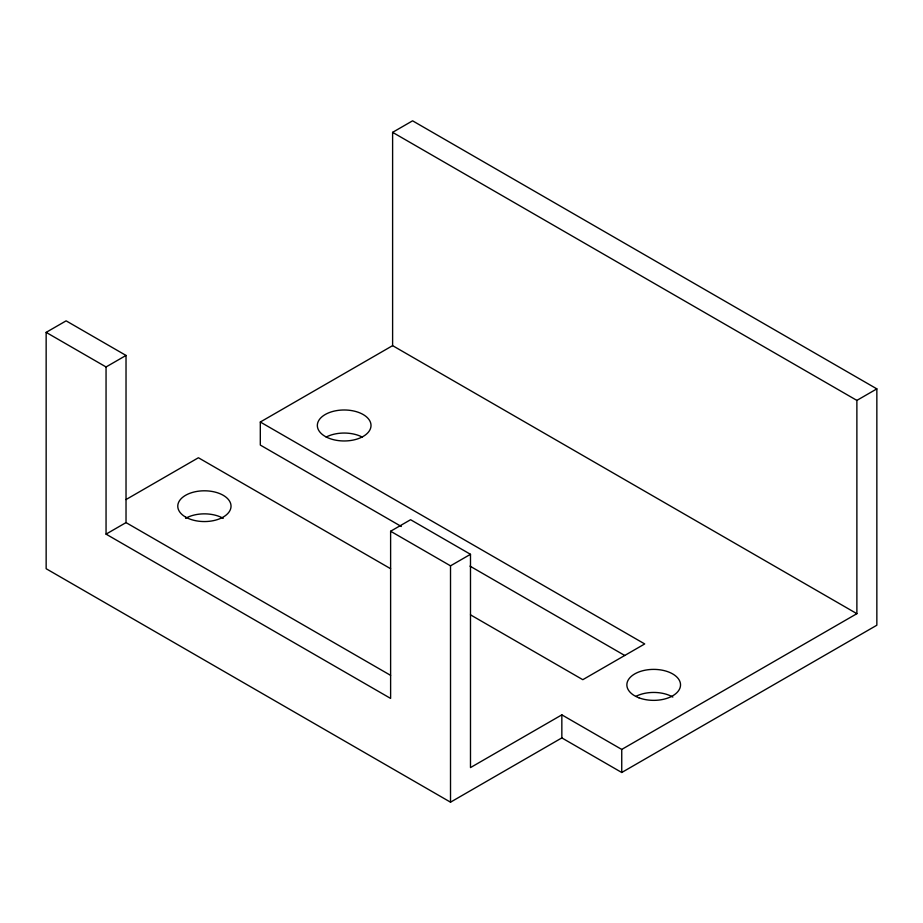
<?xml version="1.0" encoding="UTF-8"?>
<svg xmlns="http://www.w3.org/2000/svg" width="923" height="923" viewBox="0 0 923 923"><rect width="100%" height="100%" fill="white"/><g stroke="black" fill="none" stroke-linecap="round" stroke-linejoin="round"><path stroke-width="1.38" d="M392.61 132.347L856.879 400.397L856.879 613.68L392.61 345.64L392.61 132.347L412.581 120.821L876.85 388.871L876.85 625.217L621.744 772.493L561.842 737.904L450.516 802.179L46.15 568.718L46.15 332.372L66.121 320.846L126.024 355.436L126.024 522.603L390.614 675.359M46.15 332.372L106.053 366.962L126.024 355.436M126.024 499.551L198.41 457.75L390.614 568.718M401.343 526.491L260.309 445.071L260.309 422.019L392.61 345.64M106.053 366.962L106.053 534.129L126.024 522.603M106.053 534.129L390.614 698.423L390.614 531.244L410.585 519.718L470.488 554.308L470.488 767.59L561.842 714.852L621.744 749.43L856.879 613.68M390.614 531.244L450.516 565.834L470.488 554.308M856.879 400.397L876.85 388.871M260.309 422.019L644.716 643.942L582.805 679.686L470.488 614.833M469.992 566.122L624.744 655.48M621.744 749.43L621.744 772.493M561.842 714.852L561.842 737.904M450.516 565.834L450.516 802.179M635.901 696.346A26.825 15.483 0 0 1 672.821 697.061M185.569 518.357A26.629 15.379 0 0 1 223.228 518.357M326.534 436.867A26.825 15.483 0 0 1 362.427 437.179M638.924 697.8A26.825 15.483 0 0 0 680.482 685.801A26.825 15.483 0 0 0 641.704 671.021A26.825 15.483 0 0 0 638.924 697.8M185.569 517.053A26.629 15.379 0 0 0 230.127 510.154A26.629 15.379 0 0 0 197.51 491.324A26.629 15.379 0 0 0 185.569 517.053M325.934 436.833A26.825 15.483 0 0 0 370.342 428.918A26.825 15.483 0 0 0 336.272 410.677A26.825 15.483 0 0 0 325.934 436.833"/></g></svg>
